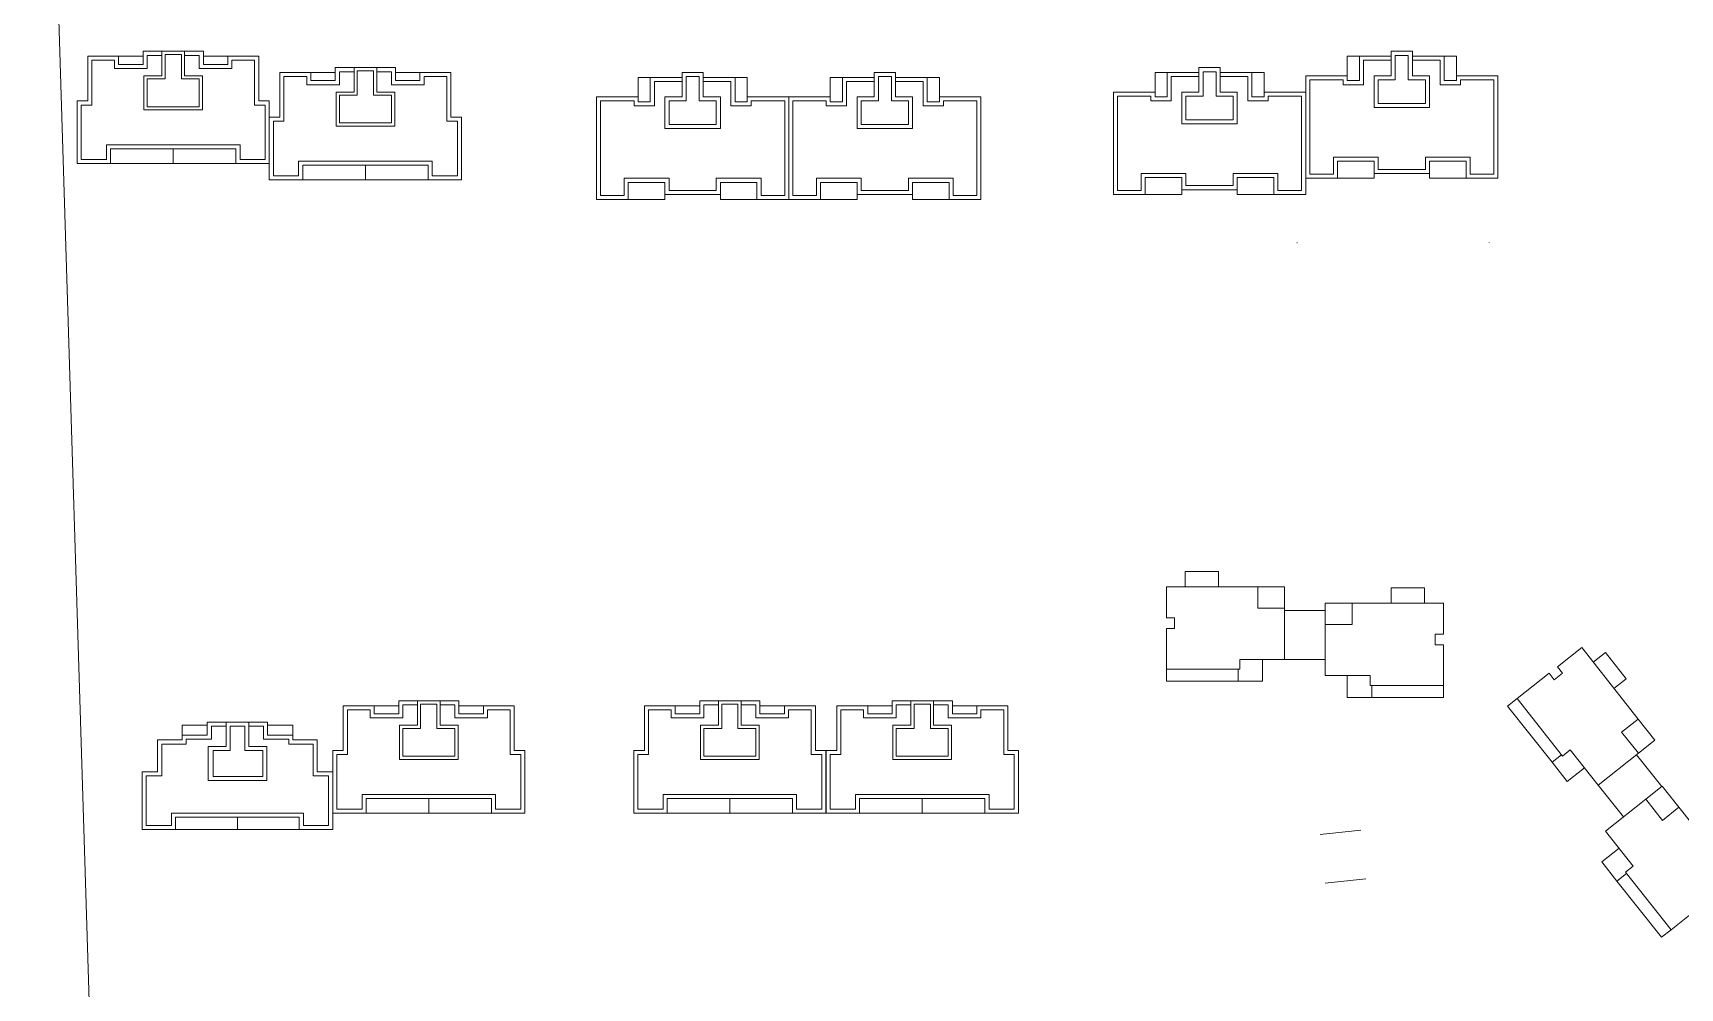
# Model space of a CAD drawing. Extents: x 109296 to 210174, y -14588 to 29909.
# Drawn here: x 112605 to 115033, y -4955 to -3547 of the extents above; entities that cross this region are included whole.
import ezdxf

# ---------------------------------------------------------------- set-up
doc = ezdxf.new("R2010")
doc.units = 0
doc.header["$LTSCALE"] = 1000
doc.header["$MEASUREMENT"] = 0
doc.layers.add('140', color=2, linetype='Continuous', lineweight=5)
doc.layers.add('DingDianTu', color=5, linetype='Continuous', lineweight=0)

# ---------------------------------------------------------------- blocks, each defined once
blk = doc.blocks.new('dafasfd')
at = {"layer": 'DingDianTu', "color": 7, "const_width": 100}
blk.add_lwpolyline([(36368038, 16363912), (36368954, 16361479), (36372042, 16362641), (36374261, 16356745), (36369114, 16354807), (36369537, 16353684), (36361113, 16350514), (36359352, 16355194), (36360288, 16355546), (36359830, 16356763), (36358894, 16356410), (36357556, 16359967)], close=True, dxfattribs=at)
for points in [[(36363546, 16362221), (36362876, 16363999), (36359039, 16362555), (36359708, 16360777)], [(36371734, 16355794), (36372686, 16353267), (36369878, 16352210), (36369350, 16353614)]]:
    blk.add_lwpolyline(points, dxfattribs=at)
at = {"layer": 'DingDianTu', "color": 7}
for points in [[(36369878, 16352210), (36361642, 16349110), (36361113, 16350514)], [(36368038, 16363912), (36371127, 16365074), (36372042, 16362641)]]:
    blk.add_lwpolyline(points, dxfattribs=at)
blk = doc.blocks.new('*E37')
at = {"layer": 'DingDianTu', "color": 7, "xscale": 0.001000002024510444, "yscale": 0.001000000163912773, "zscale": 0.001, "rotation": 339.3761177849276}
blk.add_blockref('dafasfd', (22613, -20413), dxfattribs=at)
blk = doc.blocks.new('*E36')
at = {"layer": 'DingDianTu', "color": 7, "xscale": 0.001000002024510444, "yscale": 0.001000000163912773, "zscale": 0.001, "rotation": 339.3761177849276}
blk.add_blockref('dafasfd', (22613, -20413), dxfattribs=at)

msp = doc.modelspace()

# ---------------------------------------------------------------- linework, layer by layer
at = {"layer": '140', "color": 7}
for p, q in [((112605.5, -2298.8), (112771.3, -7665.5)), ((112686.2, -3646.9), (112686.2, -3580.9)), ((112686.2, -3580.9), (112731.8, -3580.9)), ((112692.2, -3652.9), (112692.2, -3586.9)), ((112692.2, -3586.9), (112725.8, -3586.9)), ((112725.8, -3586.9), (112725.8, -3598.9)), ((112729.4, -3580.9), (112731.8, -3580.9)), ((112731.8, -3580.9), (112731.8, -3592.9)), ((112731.8, -3580.9), (112767.8, -3580.9)), ((112767.8, -3592.9), (112767.8, -3573.7)), ((112767.8, -3573.7), (112856.6, -3573.7)), ((112773.8, -3598.9), (112773.8, -3579.7)), ((112773.8, -3579.7), (112795.4, -3579.7)), ((112795.4, -3573.7), (112795.4, -3609.7)), ((112800.2, -3578.5), (112800.2, -3614.5)), ((112824.2, -3578.5), (112800.2, -3578.5)), ((112824.2, -3614.5), (112824.2, -3578.5)), ((112829, -3609.7), (112829, -3573.7)), ((112829, -3579.7), (112850.6, -3579.7)), ((112850.6, -3579.7), (112850.6, -3598.9)), ((112856.6, -3573.7), (112856.6, -3592.9)), ((112892.6, -3580.9), (112856.6, -3580.9)), ((112892.6, -3592.9), (112892.6, -3580.9)), ((112892.6, -3580.9), (112938.2, -3580.9)), ((112898.6, -3598.9), (112898.6, -3586.9)), ((112898.6, -3586.9), (112932.2, -3586.9)), ((112932.2, -3586.9), (112932.2, -3652.9)), ((112938.2, -3580.9), (112938.2, -3646.9)), ((114542.1, -3609.7), (114542.1, -3580.9)), ((114542.1, -3580.9), (114560.1, -3580.9)), ((114606.9, -3580.9), (114560.1, -3580.9)), ((114560.1, -3580.9), (114560.1, -3616.9)), ((114606.9, -3586.9), (114566.1, -3586.9)), ((114566.1, -3586.9), (114566.1, -3622.9)), ((114638.1, -3573.7), (114606.9, -3573.7)), ((114606.9, -3573.7), (114606.9, -3580.9)), ((114606.9, -3580.9), (114606.9, -3609.7)), ((114632.1, -3579.7), (114612.9, -3579.7)), ((114612.9, -3579.7), (114612.9, -3580.9)), ((114612.9, -3580.9), (114612.9, -3615.7)), ((114632.1, -3615.7), (114632.1, -3579.7)), ((114638.1, -3580.9), (114638.1, -3573.7)), ((114638.1, -3609.7), (114638.1, -3573.7)), ((114684.9, -3580.9), (114638.1, -3580.9)), ((114678.9, -3586.9), (114638.1, -3586.9)), ((114678.9, -3622.9), (114678.9, -3586.9)), ((114684.9, -3616.9), (114684.9, -3580.9)), ((114702.9, -3580.9), (114684.9, -3580.9)), ((114702.9, -3609.7), (114702.9, -3580.9)), ((112725.8, -3598.9), (112773.8, -3598.9)), ((112731.8, -3592.9), (112767.8, -3592.9)), ((112795.4, -3609.7), (112769, -3609.7)), ((112769, -3609.7), (112769, -3660.1)), ((112800.2, -3614.5), (112773.8, -3614.5)), ((112773.8, -3614.5), (112773.8, -3655.3)), ((112850.6, -3614.5), (112824.2, -3614.5)), ((112855.4, -3609.7), (112829, -3609.7)), ((112850.6, -3598.9), (112898.6, -3598.9)), ((112850.6, -3655.3), (112850.6, -3614.5)), ((112855.4, -3660.1), (112855.4, -3609.7)), ((112856.6, -3592.9), (112892.6, -3592.9)), ((112969.4, -3670.9), (112969.4, -3604.9)), ((112969.4, -3604.9), (113015, -3604.9)), ((112975.4, -3676.9), (112975.4, -3610.9)), ((112975.4, -3610.9), (113009, -3610.9)), ((113009, -3610.9), (113009, -3622.9)), ((113012.6, -3604.9), (113015, -3604.9)), ((113015, -3604.9), (113015, -3616.9)), ((113015, -3604.9), (113051, -3604.9)), ((113051, -3616.9), (113051, -3597.7)), ((113051, -3597.7), (113139.8, -3597.7)), ((113057, -3622.9), (113057, -3603.7)), ((113057, -3603.7), (113078.6, -3603.7)), ((113078.6, -3597.7), (113078.6, -3633.7)), ((113083.4, -3602.5), (113083.4, -3638.5)), ((113107.4, -3602.5), (113083.4, -3602.5)), ((113107.4, -3638.5), (113107.4, -3602.5)), ((113112.2, -3633.7), (113112.2, -3597.7)), ((113112.2, -3603.7), (113133.8, -3603.7)), ((113133.8, -3603.7), (113133.8, -3622.9)), ((113139.8, -3597.7), (113139.8, -3616.9)), ((113175.8, -3604.9), (113139.8, -3604.9)), ((113175.8, -3616.9), (113175.8, -3604.9)), ((113175.8, -3604.9), (113221.4, -3604.9)), ((113181.8, -3622.9), (113181.8, -3610.9)), ((113181.8, -3610.9), (113215.4, -3610.9)), ((113215.4, -3610.9), (113215.4, -3676.9)), ((113221.4, -3604.9), (113221.4, -3670.9)), ((113497.2, -3640.9), (113497.2, -3612.1)), ((113497.2, -3612.1), (113515.2, -3612.1)), ((113562, -3612.1), (113515.2, -3612.1)), ((113515.2, -3612.1), (113515.2, -3648.1)), ((113593.2, -3604.9), (113562, -3604.9)), ((113562, -3604.9), (113562, -3612.1)), ((113562, -3612.1), (113562, -3640.9)), ((113587.2, -3610.9), (113568, -3610.9)), ((113568, -3610.9), (113568, -3612.1)), ((113568, -3612.1), (113568, -3646.9)), ((113587.2, -3646.9), (113587.2, -3610.9)), ((113593.2, -3612.1), (113593.2, -3604.9)), ((113593.2, -3640.9), (113593.2, -3604.9)), ((113640, -3612.1), (113593.2, -3612.1)), ((113640, -3648.1), (113640, -3612.1)), ((113658, -3612.1), (113640, -3612.1)), ((113658, -3640.9), (113658, -3612.1)), ((113780.4, -3640.9), (113780.4, -3612.1)), ((113780.4, -3612.1), (113798.4, -3612.1)), ((113845.2, -3612.1), (113798.4, -3612.1)), ((113798.4, -3612.1), (113798.4, -3648.1)), ((113876.4, -3604.9), (113845.2, -3604.9)), ((113845.2, -3604.9), (113845.2, -3612.1)), ((113845.2, -3612.1), (113845.2, -3640.9)), ((113870.4, -3610.9), (113851.2, -3610.9)), ((113851.2, -3610.9), (113851.2, -3612.1)), ((113851.2, -3612.1), (113851.2, -3646.9)), ((113870.4, -3646.9), (113870.4, -3610.9)), ((113876.4, -3612.1), (113876.4, -3604.9)), ((113876.4, -3640.9), (113876.4, -3604.9)), ((113923.2, -3612.1), (113876.4, -3612.1)), ((113923.2, -3648.1), (113923.2, -3612.1)), ((113941.2, -3612.1), (113923.2, -3612.1)), ((113941.2, -3640.9), (113941.2, -3612.1)), ((114258.9, -3633.7), (114258.9, -3604.9)), ((114258.9, -3604.9), (114276.9, -3604.9)), ((114323.7, -3604.9), (114276.9, -3604.9)), ((114276.9, -3604.9), (114276.9, -3640.9)), ((114323.7, -3610.9), (114282.9, -3610.9)), ((114282.9, -3610.9), (114282.9, -3646.9)), ((114354.9, -3597.7), (114323.7, -3597.7)), ((114323.7, -3597.7), (114323.7, -3604.9)), ((114323.7, -3604.9), (114323.7, -3633.7)), ((114348.9, -3603.7), (114329.7, -3603.7)), ((114329.7, -3603.7), (114329.7, -3604.9)), ((114329.7, -3604.9), (114329.7, -3639.7)), ((114348.9, -3639.7), (114348.9, -3603.7)), ((114354.9, -3604.9), (114354.9, -3597.7)), ((114354.9, -3633.7), (114354.9, -3597.7)), ((114401.7, -3604.9), (114354.9, -3604.9)), ((114395.7, -3610.9), (114354.9, -3610.9)), ((114395.7, -3646.9), (114395.7, -3610.9)), ((114401.7, -3640.9), (114401.7, -3604.9)), ((114419.7, -3604.9), (114401.7, -3604.9)), ((114419.7, -3633.7), (114419.7, -3604.9)), ((114520.5, -3609.7), (114480.9, -3609.7)), ((114480.9, -3609.7), (114480.9, -3760.9)), ((114520.5, -3615.7), (114486.9, -3615.7)), ((114486.9, -3615.7), (114486.9, -3754.9)), ((114542.1, -3609.7), (114520.5, -3609.7)), ((114536.1, -3615.7), (114520.5, -3615.7)), ((114536.1, -3622.9), (114536.1, -3615.7)), ((114542.1, -3616.9), (114542.1, -3609.7)), ((114606.9, -3609.7), (114581.7, -3609.7)), ((114581.7, -3609.7), (114581.7, -3656.5)), ((114612.9, -3615.7), (114587.7, -3615.7)), ((114587.7, -3615.7), (114587.7, -3650.5)), ((114657.3, -3615.7), (114632.1, -3615.7)), ((114663.3, -3609.7), (114638.1, -3609.7)), ((114657.3, -3650.5), (114657.3, -3615.7)), ((114663.3, -3656.5), (114663.3, -3609.7)), ((114724.5, -3609.7), (114702.9, -3609.7)), ((114702.9, -3609.7), (114702.9, -3616.9)), ((114724.5, -3615.7), (114708.9, -3615.7)), ((114708.9, -3615.7), (114708.9, -3622.9)), ((114764.1, -3609.7), (114724.5, -3609.7)), ((114758.1, -3615.7), (114724.5, -3615.7)), ((114758.1, -3754.9), (114758.1, -3615.7)), ((114764.1, -3760.9), (114764.1, -3609.7)), ((113009, -3622.9), (113057, -3622.9)), ((113015, -3616.9), (113051, -3616.9)), ((113078.6, -3633.7), (113052.2, -3633.7)), ((113052.2, -3633.7), (113052.2, -3684.1)), ((113083.4, -3638.5), (113057, -3638.5)), ((113057, -3638.5), (113057, -3679.3)), ((113133.8, -3638.5), (113107.4, -3638.5)), ((113138.6, -3633.7), (113112.2, -3633.7)), ((113133.8, -3622.9), (113181.8, -3622.9)), ((113133.8, -3679.3), (113133.8, -3638.5)), ((113138.6, -3684.1), (113138.6, -3633.7)), ((113139.8, -3616.9), (113175.8, -3616.9)), ((113562, -3618.1), (113521.2, -3618.1)), ((113521.2, -3618.1), (113521.2, -3654.1)), ((113634, -3618.1), (113593.2, -3618.1)), ((113634, -3654.1), (113634, -3618.1)), ((113845.2, -3618.1), (113804.4, -3618.1)), ((113804.4, -3618.1), (113804.4, -3654.1)), ((113917.2, -3618.1), (113876.4, -3618.1)), ((113917.2, -3654.1), (113917.2, -3618.1)), ((114237.3, -3633.7), (114197.7, -3633.7)), ((114197.7, -3633.7), (114197.7, -3784.9)), ((114237.3, -3639.7), (114203.7, -3639.7)), ((114203.7, -3639.7), (114203.7, -3778.9)), ((114258.9, -3633.7), (114237.3, -3633.7)), ((114252.9, -3639.7), (114237.3, -3639.7)), ((114252.9, -3646.9), (114252.9, -3639.7)), ((114258.9, -3640.9), (114258.9, -3633.7)), ((114323.7, -3633.7), (114298.5, -3633.7)), ((114298.5, -3633.7), (114298.5, -3680.5)), ((114329.7, -3639.7), (114304.5, -3639.7)), ((114304.5, -3639.7), (114304.5, -3674.5)), ((114374.1, -3639.7), (114348.9, -3639.7)), ((114380.1, -3633.7), (114354.9, -3633.7)), ((114374.1, -3674.5), (114374.1, -3639.7)), ((114380.1, -3680.5), (114380.1, -3633.7)), ((114441.3, -3633.7), (114419.7, -3633.7)), ((114419.7, -3633.7), (114419.7, -3640.9)), ((114441.3, -3639.7), (114425.7, -3639.7)), ((114425.7, -3639.7), (114425.7, -3646.9)), ((114480.9, -3633.7), (114441.3, -3633.7)), ((114474.9, -3639.7), (114441.3, -3639.7)), ((114474.9, -3778.9), (114474.9, -3639.7)), ((114480.9, -3784.9), (114480.9, -3633.7)), ((114566.1, -3622.9), (114536.1, -3622.9)), ((114560.1, -3616.9), (114542.1, -3616.9)), ((114708.9, -3622.9), (114678.9, -3622.9)), ((114702.9, -3616.9), (114684.9, -3616.9)), ((112670.6, -3739.3), (112670.6, -3646.9)), ((112670.6, -3646.9), (112686.2, -3646.9)), ((112676.6, -3733.3), (112676.6, -3652.9)), ((112676.6, -3652.9), (112692.2, -3652.9)), ((112769, -3658.9), (112769, -3660.1)), ((112769, -3660.1), (112855.4, -3660.1)), ((112773.8, -3655.3), (112850.6, -3655.3)), ((112854.2, -3660.1), (112855.4, -3660.1)), ((112932.2, -3652.9), (112947.8, -3652.9)), ((112938.2, -3646.9), (112953.8, -3646.9)), ((112947.8, -3652.9), (112947.8, -3733.3)), ((112953.8, -3646.9), (112953.8, -3739.3)), ((113475.6, -3640.9), (113436, -3640.9)), ((113436, -3640.9), (113436, -3792.1)), ((113475.6, -3646.9), (113442, -3646.9)), ((113442, -3646.9), (113442, -3786.1)), ((113497.2, -3640.9), (113475.6, -3640.9)), ((113491.2, -3646.9), (113475.6, -3646.9)), ((113491.2, -3654.1), (113491.2, -3646.9)), ((113521.2, -3654.1), (113491.2, -3654.1)), ((113497.2, -3648.1), (113497.2, -3640.9)), ((113515.2, -3648.1), (113497.2, -3648.1)), ((113562, -3640.9), (113536.8, -3640.9)), ((113536.8, -3640.9), (113536.8, -3687.7)), ((113568, -3646.9), (113542.8, -3646.9)), ((113542.8, -3646.9), (113542.8, -3681.7)), ((113612.4, -3646.9), (113587.2, -3646.9)), ((113618.4, -3640.9), (113593.2, -3640.9)), ((113612.4, -3681.7), (113612.4, -3646.9)), ((113618.4, -3687.7), (113618.4, -3640.9)), ((113664, -3654.1), (113634, -3654.1)), ((113658, -3648.1), (113640, -3648.1)), ((113679.6, -3640.9), (113658, -3640.9)), ((113658, -3640.9), (113658, -3648.1)), ((113679.6, -3646.9), (113664, -3646.9)), ((113664, -3646.9), (113664, -3654.1)), ((113719.2, -3640.9), (113679.6, -3640.9)), ((113713.2, -3646.9), (113679.6, -3646.9)), ((113713.2, -3786.1), (113713.2, -3646.9)), ((113758.8, -3640.9), (113719.2, -3640.9)), ((113719.2, -3640.9), (113719.2, -3792.1)), ((113719.2, -3792.1), (113719.2, -3640.9)), ((113758.8, -3646.9), (113725.2, -3646.9)), ((113725.2, -3646.9), (113725.2, -3786.1)), ((113780.4, -3640.9), (113758.8, -3640.9)), ((113774.4, -3646.9), (113758.8, -3646.9)), ((113774.4, -3654.1), (113774.4, -3646.9)), ((113804.4, -3654.1), (113774.4, -3654.1)), ((113780.4, -3648.1), (113780.4, -3640.9)), ((113798.4, -3648.1), (113780.4, -3648.1)), ((113845.2, -3640.9), (113820, -3640.9)), ((113820, -3640.9), (113820, -3687.7)), ((113851.2, -3646.9), (113826, -3646.9)), ((113826, -3646.9), (113826, -3681.7)), ((113895.6, -3646.9), (113870.4, -3646.9)), ((113901.6, -3640.9), (113876.4, -3640.9)), ((113895.6, -3681.7), (113895.6, -3646.9)), ((113901.6, -3687.7), (113901.6, -3640.9)), ((113947.2, -3654.1), (113917.2, -3654.1)), ((113941.2, -3648.1), (113923.2, -3648.1)), ((113962.8, -3640.9), (113941.2, -3640.9)), ((113941.2, -3640.9), (113941.2, -3648.1)), ((113962.8, -3646.9), (113947.2, -3646.9)), ((113947.2, -3646.9), (113947.2, -3654.1)), ((114002.4, -3640.9), (113962.8, -3640.9)), ((113996.4, -3646.9), (113962.8, -3646.9)), ((113996.4, -3786.1), (113996.4, -3646.9)), ((114002.4, -3792.1), (114002.4, -3640.9)), ((114282.9, -3646.9), (114252.9, -3646.9)), ((114276.9, -3640.9), (114258.9, -3640.9)), ((114425.7, -3646.9), (114395.7, -3646.9)), ((114419.7, -3640.9), (114401.7, -3640.9)), ((114581.7, -3656.5), (114663.3, -3656.5)), ((114587.7, -3650.5), (114657.3, -3650.5)), ((112953.8, -3763.3), (112953.8, -3670.9)), ((112953.8, -3670.9), (112969.4, -3670.9)), ((112959.8, -3757.3), (112959.8, -3676.9)), ((112959.8, -3676.9), (112975.4, -3676.9)), ((113052.2, -3682.9), (113052.2, -3684.1)), ((113052.2, -3684.1), (113138.6, -3684.1)), ((113057, -3679.3), (113133.8, -3679.3)), ((113137.4, -3684.1), (113138.6, -3684.1)), ((113215.4, -3676.9), (113231, -3676.9)), ((113221.4, -3670.9), (113237, -3670.9)), ((113231, -3676.9), (113231, -3757.3)), ((113237, -3670.9), (113237, -3763.3)), ((113536.8, -3687.7), (113618.4, -3687.7)), ((113542.8, -3681.7), (113612.4, -3681.7)), ((113820, -3687.7), (113901.6, -3687.7)), ((113826, -3681.7), (113895.6, -3681.7)), ((114298.5, -3680.5), (114380.1, -3680.5)), ((114304.5, -3674.5), (114374.1, -3674.5)), ((112812.2, -3711.7), (112713.8, -3711.7)), ((112713.8, -3711.7), (112713.8, -3733.3)), ((112910.6, -3711.7), (112812.2, -3711.7)), ((112910.6, -3733.3), (112910.6, -3711.7)), ((112713.8, -3733.3), (112676.6, -3733.3)), ((112812.2, -3717.7), (112719.8, -3717.7)), ((112719.8, -3717.7), (112719.8, -3739.3)), ((112904.6, -3717.7), (112812.2, -3717.7)), ((112812.2, -3717.7), (112812.2, -3739.3)), ((112904.6, -3739.3), (112904.6, -3717.7)), ((112947.8, -3733.3), (112910.6, -3733.3)), ((113095.4, -3735.7), (112997, -3735.7)), ((112997, -3735.7), (112997, -3757.3)), ((113193.8, -3735.7), (113095.4, -3735.7)), ((113193.8, -3757.3), (113193.8, -3735.7)), ((114521.7, -3754.9), (114521.7, -3729.7)), ((114521.7, -3729.7), (114587.7, -3729.7)), ((114527.7, -3760.9), (114527.7, -3735.7)), ((114527.7, -3735.7), (114581.7, -3735.7)), ((114581.7, -3735.7), (114581.7, -3753.7)), ((114587.7, -3729.7), (114587.7, -3747.7)), ((114657.3, -3747.7), (114657.3, -3729.7)), ((114657.3, -3729.7), (114723.3, -3729.7)), ((114663.3, -3753.7), (114663.3, -3735.7)), ((114663.3, -3735.7), (114717.3, -3735.7)), ((114717.3, -3735.7), (114717.3, -3760.9)), ((114723.3, -3729.7), (114723.3, -3754.9)), ((112719.8, -3739.3), (112670.6, -3739.3)), ((112812.2, -3739.3), (112719.8, -3739.3)), ((112812.2, -3739.3), (112904.6, -3739.3)), ((112953.8, -3739.3), (112904.6, -3739.3)), ((112997, -3757.3), (112959.8, -3757.3)), ((113095.4, -3741.7), (113003, -3741.7)), ((113003, -3741.7), (113003, -3763.3)), ((113187.8, -3741.7), (113095.4, -3741.7)), ((113095.4, -3741.7), (113095.4, -3763.3)), ((113187.8, -3763.3), (113187.8, -3741.7)), ((113231, -3757.3), (113193.8, -3757.3)), ((113476.8, -3786.1), (113476.8, -3760.9)), ((113476.8, -3760.9), (113542.8, -3760.9)), ((113542.8, -3760.9), (113542.8, -3778.9)), ((113612.4, -3778.9), (113612.4, -3760.9)), ((113612.4, -3760.9), (113678.4, -3760.9)), ((113678.4, -3760.9), (113678.4, -3786.1)), ((113760, -3786.1), (113760, -3760.9)), ((113760, -3760.9), (113826, -3760.9)), ((113826, -3760.9), (113826, -3778.9)), ((113895.6, -3778.9), (113895.6, -3760.9)), ((113895.6, -3760.9), (113961.6, -3760.9)), ((113961.6, -3760.9), (113961.6, -3786.1)), ((114238.5, -3778.9), (114238.5, -3753.7)), ((114238.5, -3753.7), (114304.5, -3753.7)), ((114244.5, -3784.9), (114244.5, -3759.7)), ((114244.5, -3759.7), (114298.5, -3759.7)), ((114298.5, -3759.7), (114298.5, -3777.7)), ((114304.5, -3753.7), (114304.5, -3771.7)), ((114374.1, -3771.7), (114374.1, -3753.7)), ((114374.1, -3753.7), (114440.1, -3753.7)), ((114380.1, -3777.7), (114380.1, -3759.7)), ((114380.1, -3759.7), (114434.1, -3759.7)), ((114434.1, -3759.7), (114434.1, -3784.9)), ((114440.1, -3753.7), (114440.1, -3778.9)), ((114480.9, -3760.9), (114527.7, -3760.9)), ((114486.9, -3754.9), (114521.7, -3754.9)), ((114527.7, -3760.9), (114581.7, -3760.9)), ((114581.7, -3753.7), (114622.5, -3753.7)), ((114581.7, -3760.9), (114581.7, -3753.7)), ((114587.7, -3747.7), (114622.5, -3747.7)), ((114622.5, -3747.7), (114657.3, -3747.7)), ((114622.5, -3753.7), (114663.3, -3753.7)), ((114663.3, -3760.9), (114663.3, -3753.7)), ((114717.3, -3760.9), (114663.3, -3760.9)), ((114717.3, -3760.9), (114764.1, -3760.9)), ((114723.3, -3754.9), (114758.1, -3754.9)), ((113003, -3763.3), (112953.8, -3763.3)), ((113095.4, -3763.3), (113003, -3763.3)), ((113095.4, -3763.3), (113187.8, -3763.3)), ((113237, -3763.3), (113187.8, -3763.3)), ((113442, -3786.1), (113476.8, -3786.1)), ((113482.8, -3792.1), (113482.8, -3766.9)), ((113482.8, -3766.9), (113536.8, -3766.9)), ((113536.8, -3766.9), (113536.8, -3784.9)), ((113536.8, -3784.9), (113577.6, -3784.9)), ((113536.8, -3792.1), (113536.8, -3784.9)), ((113542.8, -3778.9), (113577.6, -3778.9)), ((113577.6, -3778.9), (113612.4, -3778.9)), ((113577.6, -3784.9), (113618.4, -3784.9)), ((113618.4, -3784.9), (113618.4, -3766.9)), ((113618.4, -3766.9), (113672.4, -3766.9)), ((113618.4, -3792.1), (113618.4, -3784.9)), ((113672.4, -3766.9), (113672.4, -3792.1)), ((113678.4, -3786.1), (113713.2, -3786.1)), ((113725.2, -3786.1), (113760, -3786.1)), ((113766, -3792.1), (113766, -3766.9)), ((113766, -3766.9), (113820, -3766.9)), ((113820, -3766.9), (113820, -3784.9)), ((113820, -3784.9), (113860.8, -3784.9)), ((113820, -3792.1), (113820, -3784.9)), ((113826, -3778.9), (113860.8, -3778.9)), ((113860.8, -3778.9), (113895.6, -3778.9)), ((113860.8, -3784.9), (113901.6, -3784.9)), ((113901.6, -3784.9), (113901.6, -3766.9)), ((113901.6, -3766.9), (113955.6, -3766.9)), ((113901.6, -3792.1), (113901.6, -3784.9)), ((113955.6, -3766.9), (113955.6, -3792.1)), ((113961.6, -3786.1), (113996.4, -3786.1)), ((114197.7, -3784.9), (114244.5, -3784.9)), ((114203.7, -3778.9), (114238.5, -3778.9)), ((114244.5, -3784.9), (114298.5, -3784.9)), ((114298.5, -3777.7), (114339.3, -3777.7)), ((114298.5, -3784.9), (114298.5, -3777.7)), ((114304.5, -3771.7), (114339.3, -3771.7)), ((114339.3, -3771.7), (114374.1, -3771.7)), ((114339.3, -3777.7), (114380.1, -3777.7)), ((114380.1, -3784.9), (114380.1, -3777.7)), ((114434.1, -3784.9), (114380.1, -3784.9)), ((114434.1, -3784.9), (114480.9, -3784.9)), ((114440.1, -3778.9), (114474.9, -3778.9)), ((113436, -3792.1), (113482.8, -3792.1)), ((113482.8, -3792.1), (113536.8, -3792.1)), ((113672.4, -3792.1), (113618.4, -3792.1)), ((113672.4, -3792.1), (113719.2, -3792.1)), ((113719.2, -3792.1), (113766, -3792.1)), ((113766, -3792.1), (113820, -3792.1)), ((113955.6, -3792.1), (113901.6, -3792.1)), ((113955.6, -3792.1), (114002.4, -3792.1)), ((114303.4, -4340.5), (114303.4, -4363.3)), ((114352.6, -4340.5), (114303.4, -4340.5)), ((114352.6, -4363.3), (114352.6, -4340.5)), ((114275.8, -4363.3), (114410.2, -4363.3)), ((114275.8, -4408.9), (114275.8, -4363.3)), ((114410.2, -4363.3), (114449.8, -4363.3)), ((114410.2, -4363.3), (114410.2, -4394.5)), ((114449.8, -4363.3), (114449.8, -4394.5)), ((114607, -4364.5), (114656.2, -4364.5)), ((114607, -4387.3), (114607, -4364.5)), ((114656.2, -4364.5), (114656.2, -4387.3)), ((114509.8, -4387.3), (114509.8, -4418.5)), ((114549.4, -4387.3), (114509.8, -4387.3)), ((114683.8, -4387.3), (114549.4, -4387.3)), ((114549.4, -4387.3), (114549.4, -4418.5)), ((114683.8, -4432.9), (114683.8, -4387.3)), ((114287.8, -4408.9), (114275.8, -4408.9)), ((114287.8, -4424.5), (114287.8, -4408.9)), ((114410.2, -4394.5), (114449.8, -4394.5)), ((114449.8, -4394.5), (114449.8, -4470.1)), ((114509.8, -4398.1), (114449.8, -4398.1)), ((114275.8, -4424.5), (114287.8, -4424.5)), ((114275.8, -4484.5), (114275.8, -4424.5)), ((114509.8, -4418.5), (114509.8, -4494.1)), ((114549.4, -4418.5), (114509.8, -4418.5)), ((114671.8, -4432.9), (114683.8, -4432.9)), ((114671.8, -4448.5), (114671.8, -4432.9)), ((114683.8, -4448.5), (114671.8, -4448.5)), ((114683.8, -4508.5), (114683.8, -4448.5)), ((114851.8, -4481), (114887.6, -4452.7)), ((114887.6, -4452.7), (114971, -4558.1)), ((114922.6, -4460.2), (114904.7, -4474.3)), ((114953.1, -4498.8), (114922.6, -4460.2)), ((114275.8, -4502.5), (114275.8, -4484.5)), ((114383.8, -4484.5), (114275.8, -4484.5)), ((114381.4, -4502.5), (114381.4, -4484.5)), ((114383.8, -4470.1), (114383.8, -4484.5)), ((114449.8, -4470.1), (114383.8, -4470.1)), ((114417.4, -4470.1), (114417.4, -4502.5)), ((114509.8, -4470.1), (114449.8, -4470.1)), ((114859.3, -4490.4), (114851.8, -4481)), ((114381.4, -4502.5), (114275.8, -4502.5)), ((114417.4, -4502.5), (114381.4, -4502.5)), ((114509.8, -4494.1), (114575.8, -4494.1)), ((114542.2, -4494.1), (114542.2, -4526.5)), ((114575.8, -4494.1), (114575.8, -4508.5)), ((114575.8, -4508.5), (114683.8, -4508.5)), ((114578.2, -4526.5), (114578.2, -4508.5)), ((114683.8, -4526.5), (114683.8, -4508.5)), ((114792.5, -4527.9), (114839.6, -4490.7)), ((114839.6, -4490.7), (114847, -4500.1)), ((114847, -4500.1), (114859.3, -4490.4)), ((114935.2, -4512.9), (114953.1, -4498.8)), ((113062.8, -4604.5), (113062.8, -4538.5)), ((113062.8, -4538.5), (113108.4, -4538.5)), ((113106, -4538.5), (113108.4, -4538.5)), ((113108.4, -4538.5), (113108.4, -4550.5)), ((113108.4, -4538.5), (113144.4, -4538.5)), ((113144.4, -4550.5), (113144.4, -4531.3)), ((113144.4, -4531.3), (113233.2, -4531.3)), ((113150.4, -4556.5), (113150.4, -4537.3)), ((113150.4, -4537.3), (113172, -4537.3)), ((113172, -4531.3), (113172, -4567.3)), ((113176.8, -4536.1), (113176.8, -4572.1)), ((113200.8, -4536.1), (113176.8, -4536.1)), ((113200.8, -4572.1), (113200.8, -4536.1)), ((113205.6, -4567.3), (113205.6, -4531.3)), ((113205.6, -4537.3), (113227.2, -4537.3)), ((113227.2, -4537.3), (113227.2, -4556.5)), ((113233.2, -4531.3), (113233.2, -4550.5)), ((113269.2, -4538.5), (113233.2, -4538.5)), ((113269.2, -4550.5), (113269.2, -4538.5)), ((113269.2, -4538.5), (113314.8, -4538.5)), ((113314.8, -4538.5), (113314.8, -4604.5)), ((113506.4, -4604.5), (113506.4, -4538.5)), ((113506.4, -4538.5), (113552, -4538.5)), ((113549.6, -4538.5), (113552, -4538.5)), ((113552, -4538.5), (113552, -4550.5)), ((113552, -4538.5), (113588, -4538.5)), ((113588, -4550.5), (113588, -4531.3)), ((113588, -4531.3), (113676.8, -4531.3)), ((113594, -4556.5), (113594, -4537.3)), ((113594, -4537.3), (113615.6, -4537.3)), ((113615.6, -4531.3), (113615.6, -4567.3)), ((113620.4, -4536.1), (113620.4, -4572.1)), ((113644.4, -4536.1), (113620.4, -4536.1)), ((113644.4, -4572.1), (113644.4, -4536.1)), ((113649.2, -4567.3), (113649.2, -4531.3)), ((113649.2, -4537.3), (113670.8, -4537.3)), ((113670.8, -4537.3), (113670.8, -4556.5)), ((113676.8, -4531.3), (113676.8, -4550.5)), ((113712.8, -4538.5), (113676.8, -4538.5)), ((113712.8, -4550.5), (113712.8, -4538.5)), ((113712.8, -4538.5), (113758.4, -4538.5)), ((113758.4, -4538.5), (113758.4, -4604.5)), ((113789.9, -4604.5), (113789.9, -4538.5)), ((113789.9, -4538.5), (113835.5, -4538.5)), ((113833.1, -4538.5), (113835.5, -4538.5)), ((113835.5, -4538.5), (113835.5, -4550.5)), ((113835.5, -4538.5), (113871.5, -4538.5)), ((113871.5, -4550.5), (113871.5, -4531.3)), ((113871.5, -4531.3), (113960.3, -4531.3)), ((113877.5, -4556.5), (113877.5, -4537.3)), ((113877.5, -4537.3), (113899.1, -4537.3)), ((113899.1, -4531.3), (113899.1, -4567.3)), ((113903.9, -4536.1), (113903.9, -4572.1)), ((113927.9, -4536.1), (113903.9, -4536.1)), ((113927.9, -4572.1), (113927.9, -4536.1)), ((113932.7, -4567.3), (113932.7, -4531.3)), ((113932.7, -4537.3), (113954.3, -4537.3)), ((113954.3, -4537.3), (113954.3, -4556.5)), ((113960.3, -4531.3), (113960.3, -4550.5)), ((113996.3, -4538.5), (113960.3, -4538.5)), ((113996.3, -4550.5), (113996.3, -4538.5)), ((113996.3, -4538.5), (114041.9, -4538.5)), ((114041.9, -4538.5), (114041.9, -4604.5)), ((114542.2, -4526.5), (114578.2, -4526.5)), ((114578.2, -4526.5), (114683.8, -4526.5)), ((114778.4, -4539), (114792.5, -4527.9)), ((114859.5, -4612.6), (114792.5, -4527.9)), ((112862.4, -4562.5), (112862.4, -4581.7)), ((112951.2, -4562.5), (112862.4, -4562.5)), ((112890, -4562.5), (112890, -4597.3)), ((112923.6, -4598.5), (112923.6, -4562.5)), ((112951.2, -4581.7), (112951.2, -4562.5)), ((113068.8, -4610.5), (113068.8, -4544.5)), ((113068.8, -4544.5), (113102.4, -4544.5)), ((113102.4, -4544.5), (113102.4, -4556.5)), ((113102.4, -4556.5), (113150.4, -4556.5)), ((113108.4, -4550.5), (113144.4, -4550.5)), ((113227.2, -4556.5), (113275.2, -4556.5)), ((113233.2, -4550.5), (113269.2, -4550.5)), ((113275.2, -4556.5), (113275.2, -4544.5)), ((113275.2, -4544.5), (113308.8, -4544.5)), ((113308.8, -4544.5), (113308.8, -4610.5)), ((113512.4, -4610.5), (113512.4, -4544.5)), ((113512.4, -4544.5), (113546, -4544.5)), ((113546, -4544.5), (113546, -4556.5)), ((113546, -4556.5), (113594, -4556.5)), ((113552, -4550.5), (113588, -4550.5)), ((113670.8, -4556.5), (113718.8, -4556.5)), ((113676.8, -4550.5), (113712.8, -4550.5)), ((113718.8, -4556.5), (113718.8, -4544.5)), ((113718.8, -4544.5), (113752.4, -4544.5)), ((113752.4, -4544.5), (113752.4, -4610.5)), ((113795.9, -4610.5), (113795.9, -4544.5)), ((113795.9, -4544.5), (113829.5, -4544.5)), ((113829.5, -4544.5), (113829.5, -4556.5)), ((113829.5, -4556.5), (113877.5, -4556.5)), ((113835.5, -4550.5), (113871.5, -4550.5)), ((113954.3, -4556.5), (114002.3, -4556.5)), ((113960.3, -4550.5), (113996.3, -4550.5)), ((114002.3, -4556.5), (114002.3, -4544.5)), ((114002.3, -4544.5), (114035.9, -4544.5)), ((114035.9, -4544.5), (114035.9, -4610.5)), ((114843.9, -4621.9), (114778.4, -4539)), ((114971, -4558.1), (114946.5, -4577.5)), ((114971, -4558.1), (114995.5, -4589.2)), ((112825.2, -4581.7), (112825.2, -4567.3)), ((112825.2, -4567.3), (112862.4, -4567.3)), ((112862.4, -4581.7), (112825.2, -4581.7)), ((112825.2, -4581.7), (112825.2, -4588.9)), ((112890, -4568.5), (112868.5, -4568.5)), ((112868.5, -4568.5), (112868.5, -4587.7)), ((112896.1, -4568.5), (112896.1, -4604.5)), ((112917.6, -4568.5), (112896.1, -4568.5)), ((112917.6, -4604.5), (112917.6, -4568.5)), ((112945.2, -4568.5), (112923.6, -4568.5)), ((112945.2, -4587.7), (112945.2, -4568.5)), ((112988.4, -4567.3), (112951.2, -4567.3)), ((112988.4, -4581.7), (112951.2, -4581.7)), ((112988.4, -4581.7), (112988.4, -4567.3)), ((112988.4, -4588.9), (112988.4, -4581.7)), ((113172, -4567.3), (113145.6, -4567.3)), ((113145.6, -4567.3), (113145.6, -4617.7)), ((113176.8, -4572.1), (113150.4, -4572.1)), ((113150.4, -4572.1), (113150.4, -4612.9)), ((113227.2, -4572.1), (113200.8, -4572.1)), ((113232, -4567.3), (113205.6, -4567.3)), ((113227.2, -4612.9), (113227.2, -4572.1)), ((113232, -4617.7), (113232, -4567.3)), ((113615.6, -4567.3), (113589.2, -4567.3)), ((113589.2, -4567.3), (113589.2, -4617.7)), ((113620.4, -4572.1), (113594, -4572.1)), ((113594, -4572.1), (113594, -4612.9)), ((113670.8, -4572.1), (113644.4, -4572.1)), ((113675.6, -4567.3), (113649.2, -4567.3)), ((113670.8, -4612.9), (113670.8, -4572.1)), ((113675.6, -4617.7), (113675.6, -4567.3)), ((113899.1, -4567.3), (113872.7, -4567.3)), ((113872.7, -4567.3), (113872.7, -4617.7)), ((113903.9, -4572.1), (113877.5, -4572.1)), ((113877.5, -4572.1), (113877.5, -4612.9)), ((113954.3, -4572.1), (113927.9, -4572.1)), ((113959.1, -4567.3), (113932.7, -4567.3)), ((113954.3, -4612.9), (113954.3, -4572.1)), ((113959.1, -4617.7), (113959.1, -4567.3)), ((114946.5, -4577.5), (114971.1, -4608.5)), ((112825.2, -4588.9), (112789.2, -4588.9)), ((112789.2, -4588.9), (112789.2, -4635.7)), ((112831.3, -4594.9), (112795.3, -4594.9)), ((112795.3, -4594.9), (112795.3, -4641.7)), ((112868.5, -4587.7), (112831.3, -4587.7)), ((112831.3, -4587.7), (112831.3, -4594.9)), ((112864.8, -4598.5), (112863.6, -4598.5)), ((112863.6, -4598.5), (112863.6, -4647.7)), ((112890, -4598.5), (112864.8, -4598.5)), ((112896.1, -4604.5), (112870.9, -4604.5)), ((112870.9, -4604.5), (112870.9, -4642.9)), ((112890, -4597.3), (112890, -4598.5)), ((112944, -4604.5), (112917.6, -4604.5)), ((112924.8, -4598.5), (112923.6, -4598.5)), ((112950, -4598.5), (112924.8, -4598.5)), ((112944, -4642.9), (112944, -4604.5)), ((112982.4, -4587.7), (112945.2, -4587.7)), ((112950, -4599.7), (112950, -4598.5)), ((112950, -4648.9), (112950, -4599.7)), ((112982.4, -4594.9), (112982.4, -4587.7)), ((113018.4, -4594.9), (112982.4, -4594.9)), ((113024.4, -4588.9), (112988.4, -4588.9)), ((113018.4, -4641.7), (113018.4, -4594.9)), ((113024.4, -4635.7), (113024.4, -4588.9)), ((113047.2, -4696.9), (113047.2, -4604.5)), ((113047.2, -4604.5), (113062.8, -4604.5)), ((113053.2, -4690.9), (113053.2, -4610.5)), ((113053.2, -4610.5), (113068.8, -4610.5)), ((113308.8, -4610.5), (113324.4, -4610.5)), ((113314.8, -4604.5), (113330.4, -4604.5)), ((113324.4, -4610.5), (113324.4, -4690.9)), ((113330.4, -4604.5), (113330.4, -4696.9)), ((113490.8, -4696.9), (113490.8, -4604.5)), ((113490.8, -4604.5), (113506.4, -4604.5)), ((113496.8, -4690.9), (113496.8, -4610.5)), ((113496.8, -4610.5), (113512.4, -4610.5)), ((113752.4, -4610.5), (113768, -4610.5)), ((113758.4, -4604.5), (113774, -4604.5)), ((113768, -4610.5), (113768, -4690.9)), ((113774, -4604.5), (113774, -4696.9)), ((113774.3, -4696.9), (113774.3, -4604.5)), ((113774.3, -4604.5), (113789.9, -4604.5)), ((113780.3, -4690.9), (113780.3, -4610.5)), ((113780.3, -4610.5), (113795.9, -4610.5)), ((114035.9, -4610.5), (114051.5, -4610.5)), ((114041.9, -4604.5), (114057.5, -4604.5)), ((114051.5, -4610.5), (114051.5, -4690.9)), ((114057.5, -4604.5), (114057.5, -4696.9)), ((114843.9, -4621.9), (114858, -4610.7)), ((114870.8, -4603.7), (114859.5, -4612.6)), ((114911.8, -4655.4), (114870.8, -4603.7)), ((114971.1, -4608.5), (114911.8, -4655.4)), ((114968.2, -4610.7), (115005.5, -4657.8)), ((114995.5, -4589.2), (114971.1, -4608.5)), ((112789.2, -4635.7), (112766.4, -4635.7)), ((112766.4, -4635.7), (112766.4, -4720.9)), ((113047.2, -4635.7), (113024.4, -4635.7)), ((113047.2, -4720.9), (113047.2, -4635.7)), ((113145.6, -4616.5), (113145.6, -4617.7)), ((113145.6, -4617.7), (113232, -4617.7)), ((113150.4, -4612.9), (113227.2, -4612.9)), ((113230.8, -4617.7), (113232, -4617.7)), ((113589.2, -4616.5), (113589.2, -4617.7)), ((113589.2, -4617.7), (113675.6, -4617.7)), ((113594, -4612.9), (113670.8, -4612.9)), ((113674.4, -4617.7), (113675.6, -4617.7)), ((113872.7, -4616.5), (113872.7, -4617.7)), ((113872.7, -4617.7), (113959.1, -4617.7)), ((113877.5, -4612.9), (113954.3, -4612.9)), ((113957.9, -4617.7), (113959.1, -4617.7)), ((114866.2, -4650.1), (114843.9, -4621.9)), ((114891.7, -4630), (114866.2, -4650.1)), ((112795.3, -4641.7), (112772.5, -4641.7)), ((112772.5, -4641.7), (112772.5, -4714.9)), ((112863.6, -4647.7), (112863.6, -4648.9)), ((112863.6, -4648.9), (112948.8, -4648.9)), ((112870.9, -4642.9), (112944, -4642.9)), ((112948.8, -4648.9), (112950, -4648.9)), ((113041.2, -4641.7), (113018.4, -4641.7)), ((113041.2, -4714.9), (113041.2, -4641.7)), ((114911.8, -4655.4), (114949, -4702.5)), ((115006.4, -4657.1), (114981.9, -4676.4)), ((115031, -4688.1), (115006.4, -4657.1)), ((113188.8, -4669.3), (113090.4, -4669.3)), ((113090.4, -4669.3), (113090.4, -4690.9)), ((113188.8, -4675.3), (113096.4, -4675.3)), ((113096.4, -4675.3), (113096.4, -4696.9)), ((113287.2, -4669.3), (113188.8, -4669.3)), ((113281.2, -4675.3), (113188.8, -4675.3)), ((113188.8, -4675.3), (113188.8, -4696.9)), ((113281.2, -4696.9), (113281.2, -4675.3)), ((113287.2, -4690.9), (113287.2, -4669.3)), ((113632.4, -4669.3), (113534, -4669.3)), ((113534, -4669.3), (113534, -4690.9)), ((113632.4, -4675.3), (113540, -4675.3)), ((113540, -4675.3), (113540, -4696.9)), ((113730.8, -4669.3), (113632.4, -4669.3)), ((113724.8, -4675.3), (113632.4, -4675.3)), ((113632.4, -4675.3), (113632.4, -4696.9)), ((113724.8, -4696.9), (113724.8, -4675.3)), ((113730.8, -4690.9), (113730.8, -4669.3)), ((113915.9, -4669.3), (113817.5, -4669.3)), ((113817.5, -4669.3), (113817.5, -4690.9)), ((113915.9, -4675.3), (113823.5, -4675.3)), ((113823.5, -4675.3), (113823.5, -4696.9)), ((114014.3, -4669.3), (113915.9, -4669.3)), ((114008.3, -4675.3), (113915.9, -4675.3)), ((113915.9, -4675.3), (113915.9, -4696.9)), ((114008.3, -4696.9), (114008.3, -4675.3)), ((114014.3, -4690.9), (114014.3, -4669.3)), ((114981.9, -4676.4), (114922.6, -4723.3)), ((115006.5, -4707.5), (114981.9, -4676.4)), ((112809.6, -4714.9), (112809.6, -4696.9)), ((112809.6, -4696.9), (113004.1, -4696.9)), ((112815.6, -4720.9), (112815.6, -4702.9)), ((112815.6, -4702.9), (112998, -4702.9)), ((112906.8, -4702.9), (112906.8, -4720.9)), ((112998, -4702.9), (112998, -4720.9)), ((113004.1, -4696.9), (113004.1, -4714.9)), ((113096.4, -4696.9), (113047.2, -4696.9)), ((113090.4, -4690.9), (113053.2, -4690.9)), ((113188.8, -4696.9), (113096.4, -4696.9)), ((113188.8, -4696.9), (113281.2, -4696.9)), ((113330.4, -4696.9), (113281.2, -4696.9)), ((113324.4, -4690.9), (113287.2, -4690.9)), ((113540, -4696.9), (113490.8, -4696.9)), ((113534, -4690.9), (113496.8, -4690.9)), ((113632.4, -4696.9), (113540, -4696.9)), ((113632.4, -4696.9), (113724.8, -4696.9)), ((113774, -4696.9), (113724.8, -4696.9)), ((113768, -4690.9), (113730.8, -4690.9)), ((113823.5, -4696.9), (113774.3, -4696.9)), ((113817.5, -4690.9), (113780.3, -4690.9)), ((113915.9, -4696.9), (113823.5, -4696.9)), ((113915.9, -4696.9), (114008.3, -4696.9)), ((114057.5, -4696.9), (114008.3, -4696.9)), ((114051.5, -4690.9), (114014.3, -4690.9)), ((115031, -4688.1), (115006.5, -4707.5)), ((115114.3, -4793.5), (115031, -4688.1)), ((112766.4, -4720.9), (112815.6, -4720.9)), ((112772.5, -4714.9), (112809.6, -4714.9)), ((112815.6, -4720.9), (112998, -4720.9)), ((112998, -4720.9), (113047.2, -4720.9)), ((113004.1, -4714.9), (113041.2, -4714.9)), ((114562.1, -4722.1), (114502.4, -4728.2)), ((114922.6, -4723.3), (114963.6, -4775.1)), ((114942.7, -4748.7), (114917.3, -4768.8)), ((114917.3, -4768.8), (114939.6, -4797.1)), ((114963.6, -4775.1), (114952.3, -4784)), ((114569.5, -4793.7), (114509.8, -4799.9)), ((114939.6, -4797.1), (114953.8, -4785.9)), ((114939.6, -4797.1), (115005.2, -4879.9)), ((114952.3, -4784), (115019.3, -4868.7)), ((115019.3, -4868.7), (115066.3, -4831.5)), ((115005.2, -4879.9), (115019.3, -4868.7))]:
    msp.add_line(p, q, dxfattribs=at)

# ---------------------------------------------------------------- block references
at = {"layer": '140', "color": 7, "xscale": 0.01199999998789281, "yscale": 0.01200000001699664, "zscale": 0.012}
for name, p in [('*E37', (113719.2, -3640.9)), ('*E36', (114002.4, -3640.9))]:
    msp.add_blockref(name, p, dxfattribs=at)

doc.saveas('drawing.dxf')
